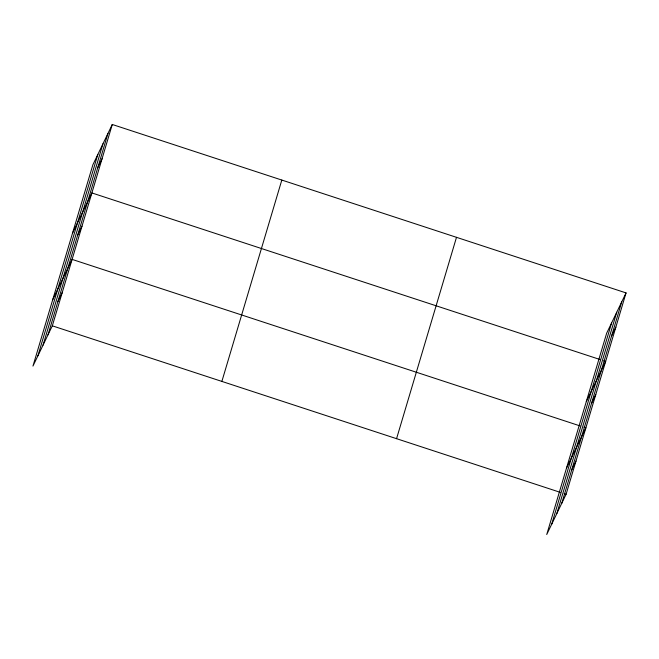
<?xml version="1.0" encoding="UTF-8"?>
<svg xmlns="http://www.w3.org/2000/svg" width="659" height="659" viewBox="0 0 659 659"><rect width="100%" height="100%" fill="white"/><g stroke="black" fill="none" stroke-linecap="round" stroke-linejoin="round"><path stroke-width="0.99" d="M37.917 355.778L97.853 154.42M43.033 345.151L102.969 143.794M47.992 334.838L107.936 133.48M112.269 124.477L92.894 164.734L32.95 366.091L52.325 325.834L112.269 124.477L626.05 292.909L566.106 494.266L546.731 534.523L606.675 333.166L626.05 292.909M221.869 381.421L281.813 180.064M396.561 438.688L456.498 237.322M551.698 524.21L611.643 322.844M556.814 513.583L616.758 312.218M561.781 503.262L621.717 301.904M97.746 167.707L102.079 158.712M72.515 233.195L91.889 192.939L599.822 359.452M77.663 235.164L81.996 226.169M52.728 299.647L72.103 259.391L580.044 425.903M57.885 301.616L62.218 292.612M611.527 336.139L615.86 327.136M586.296 401.628L605.67 361.371L603.718 360.728M591.452 403.596L595.777 394.593M566.518 468.071L585.892 427.815L583.94 427.18M571.666 470.04L575.999 461.045M52.325 325.834L560.265 492.347M564.162 493.624L566.106 494.266"/></g></svg>
